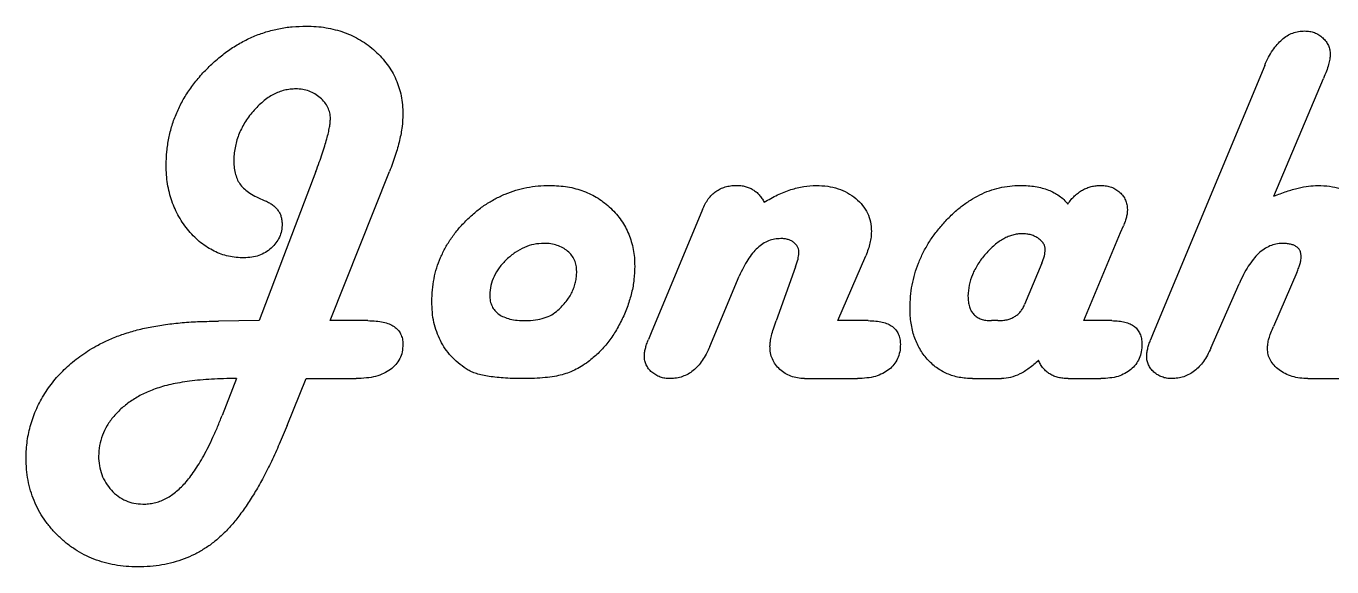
# Model space of a CAD drawing. Header units: millimetres. Extents: x -152 to 152, y -48 to 197.
# Drawn here: x 86.23 to 104.75, y 9.51 to 17.18 of the extents above; entities that cross this region are included whole.
import ezdxf

# ---------------------------------------------------------------- set-up
doc = ezdxf.new("R2010")
doc.units = ezdxf.units.MM

msp = doc.modelspace()

# ---------------------------------------------------------------- linework, layer by layer
at = {"color": 7, "linetype": 'Continuous', "lineweight": 25}
for p, q in [((103.797, 16.628), (102.217, 12.829)), ((103.927, 14.774), (104.63, 16.442)), ((90.341, 15.121), (89.538, 13.007)), ((90.543, 13.007), (91.386, 15.122)), ((95.824, 14.583), (95.097, 12.832)), ((101.752, 14.255), (101.792, 14.35)), ((101.231, 13.007), (101.752, 14.255)), ((97.742, 13.007), (98.139, 13.926)), ((97.145, 13.772), (96.869, 13.004)), ((100.636, 13.82), (100.392, 13.234)), ((95.927, 12.64), (96.346, 13.637)), ((103.034, 12.618), (103.432, 13.527)), ((104.253, 13.69), (103.919, 12.923)), ((89.538, 13.007), (88.962, 12.999)), ((91.08, 13.007), (90.543, 13.007)), ((98.175, 13.007), (97.742, 13.007)), ((100.011, 13.007), (99.92, 13.007)), ((101.629, 13.007), (101.231, 13.007)), ((95.097, 12.832), (95.058, 12.737)), ((102.217, 12.829), (102.178, 12.734)), ((89.217, 12.185), (89.012, 11.661)), ((89.933, 11.52), (90.202, 12.185)), ((90.202, 12.185), (90.911, 12.185)), ((97.269, 12.185), (98.023, 12.185)), ((99.653, 12.185), (100.064, 12.185)), ((101.011, 12.185), (101.474, 12.185)), ((104.41, 12.185), (105.136, 12.185))]:
    msp.add_line(p, q, dxfattribs=at)
for points, knots in [([(88.219, 15.208), (88.221, 15.274), (88.225, 15.403), (88.254, 15.593), (88.299, 15.778), (88.366, 15.954), (88.447, 16.126), (88.552, 16.289), (88.672, 16.447), (88.81, 16.596), (88.961, 16.733), (89.118, 16.856), (89.284, 16.955), (89.455, 17.041), (89.634, 17.104), (89.818, 17.152), (90.009, 17.179), (90.139, 17.183), (90.204, 17.185)], [0, 0, 0, 0, 0.063197, 0.124904, 0.185722, 0.246399, 0.307334, 0.369344, 0.433087, 0.499238, 0.56541, 0.629363, 0.691595, 0.752681, 0.813564, 0.874801, 0.936458, 1, 1, 1, 1]), ([(90.204, 17.185), (90.252, 17.184), (90.347, 17.182), (90.484, 17.165), (90.616, 17.136), (90.743, 17.099), (90.862, 17.048), (90.976, 16.987), (91.084, 16.915), (91.184, 16.831), (91.275, 16.74), (91.356, 16.642), (91.424, 16.539), (91.479, 16.43), (91.522, 16.315), (91.553, 16.195), (91.572, 16.068), (91.574, 15.982), (91.575, 15.938)], [0, 0, 0, 0, 0.06932, 0.136517, 0.201001, 0.264777, 0.327091, 0.389308, 0.451533, 0.514677, 0.57755, 0.638511, 0.69787, 0.756361, 0.815413, 0.875221, 0.936339, 1, 1, 1, 1]), ([(103.797, 16.628), (103.814, 16.667), (103.847, 16.741), (103.906, 16.841), (103.97, 16.925), (104.039, 16.995), (104.113, 17.05), (104.192, 17.089), (104.276, 17.112), (104.334, 17.115), (104.363, 17.116)], [0, 0, 0, 0, 0.1589629, 0.3043863, 0.4368362, 0.5586564, 0.6722584, 0.7818097, 0.8892319, 1, 1, 1, 1]), ([(104.363, 17.116), (104.387, 17.115), (104.434, 17.113), (104.502, 17.094), (104.565, 17.063), (104.62, 17.019), (104.667, 16.969), (104.701, 16.911), (104.723, 16.848), (104.725, 16.804), (104.726, 16.781)], [0, 0, 0, 0, 0.131411, 0.257001, 0.38368, 0.511842, 0.639047, 0.758995, 0.87637, 1, 1, 1, 1]), ([(104.726, 16.781), (104.724, 16.76), (104.721, 16.712), (104.703, 16.633), (104.67, 16.542), (104.644, 16.477), (104.63, 16.442)], [0, 0, 0, 0, 0.182037, 0.407647, 0.678776, 1, 1, 1, 1]), ([(90.059, 16.295), (90.031, 16.293), (89.977, 16.291), (89.895, 16.276), (89.816, 16.251), (89.738, 16.216), (89.663, 16.171), (89.59, 16.114), (89.518, 16.05), (89.45, 15.976), (89.387, 15.896), (89.33, 15.814), (89.285, 15.727), (89.245, 15.64), (89.215, 15.55), (89.194, 15.458), (89.18, 15.364), (89.179, 15.3), (89.178, 15.268)], [0, 0, 0, 0, 0.055656, 0.110688, 0.166582, 0.223413, 0.282295, 0.34404, 0.408913, 0.477814, 0.547657, 0.614675, 0.680185, 0.744121, 0.807987, 0.871673, 0.93502, 1, 1, 1, 1]), ([(90.548, 15.872), (90.547, 15.9), (90.544, 15.955), (90.513, 16.033), (90.468, 16.107), (90.404, 16.171), (90.33, 16.226), (90.246, 16.266), (90.154, 16.291), (90.091, 16.293), (90.059, 16.295)], [0, 0, 0, 0, 0.115813, 0.230333, 0.348632, 0.47559, 0.607247, 0.735049, 0.864952, 1, 1, 1, 1]), ([(91.575, 15.938), (91.573, 15.878), (91.568, 15.753), (91.529, 15.556), (91.469, 15.343), (91.414, 15.198), (91.386, 15.122)], [0, 0, 0, 0, 0.212542, 0.447442, 0.709978, 1, 1, 1, 1]), ([(90.341, 15.121), (90.358, 15.165), (90.389, 15.249), (90.43, 15.37), (90.467, 15.48), (90.496, 15.58), (90.519, 15.668), (90.535, 15.746), (90.546, 15.812), (90.547, 15.853), (90.548, 15.872)], [0, 0, 0, 0, 0.18054, 0.344147, 0.492597, 0.625136, 0.742311, 0.842969, 0.928713, 1, 1, 1, 1]), ([(89.323, 13.897), (89.285, 13.899), (89.211, 13.901), (89.102, 13.919), (88.997, 13.949), (88.898, 13.992), (88.801, 14.045), (88.709, 14.112), (88.621, 14.19), (88.54, 14.28), (88.464, 14.377), (88.398, 14.481), (88.344, 14.59), (88.297, 14.704), (88.262, 14.823), (88.238, 14.947), (88.222, 15.076), (88.22, 15.164), (88.219, 15.208)], [0, 0, 0, 0, 0.05914, 0.116643, 0.173415, 0.230343, 0.288237, 0.347069, 0.408804, 0.472882, 0.53823, 0.602189, 0.666316, 0.730639, 0.795218, 0.861717, 0.929654, 1, 1, 1, 1]), ([(89.178, 15.268), (89.179, 15.235), (89.182, 15.171), (89.2, 15.081), (89.23, 15.001), (89.272, 14.929), (89.334, 14.868), (89.41, 14.811), (89.503, 14.758), (89.573, 14.728), (89.61, 14.713)], [0, 0, 0, 0, 0.131115, 0.251692, 0.361693, 0.467137, 0.576588, 0.700116, 0.841292, 1, 1, 1, 1]), ([(91.986, 13.279), (91.988, 13.333), (91.99, 13.442), (92.015, 13.601), (92.053, 13.755), (92.109, 13.903), (92.178, 14.046), (92.264, 14.182), (92.366, 14.314), (92.481, 14.437), (92.607, 14.551), (92.74, 14.652), (92.88, 14.734), (93.024, 14.805), (93.175, 14.859), (93.332, 14.896), (93.493, 14.921), (93.603, 14.923), (93.659, 14.925)], [0, 0, 0, 0, 0.062987, 0.124928, 0.185572, 0.245691, 0.30657, 0.368298, 0.431636, 0.497398, 0.563211, 0.626955, 0.689303, 0.750551, 0.811688, 0.873432, 0.93578, 1, 1, 1, 1]), ([(93.659, 14.925), (93.702, 14.924), (93.786, 14.921), (93.909, 14.907), (94.027, 14.881), (94.138, 14.845), (94.244, 14.8), (94.344, 14.745), (94.437, 14.677), (94.525, 14.602), (94.604, 14.518), (94.674, 14.43), (94.731, 14.334), (94.781, 14.234), (94.816, 14.127), (94.844, 14.016), (94.86, 13.899), (94.862, 13.819), (94.863, 13.778)], [0, 0, 0, 0, 0.0690133, 0.1355816, 0.1997147, 0.2624107, 0.3236763, 0.3849016, 0.4462884, 0.5086146, 0.5703955, 0.6309729, 0.6907905, 0.7501567, 0.8103046, 0.8712081, 0.9344312, 1, 1, 1, 1]), ([(95.824, 14.583), (95.836, 14.61), (95.86, 14.662), (95.904, 14.733), (95.955, 14.792), (96.012, 14.841), (96.076, 14.879), (96.146, 14.905), (96.222, 14.922), (96.275, 14.924), (96.302, 14.925)], [0, 0, 0, 0, 0.141688, 0.272574, 0.394499, 0.512913, 0.629748, 0.748357, 0.870282, 1, 1, 1, 1]), ([(96.302, 14.925), (96.325, 14.924), (96.368, 14.924), (96.43, 14.911), (96.488, 14.893), (96.54, 14.866), (96.588, 14.833), (96.631, 14.791), (96.668, 14.742), (96.688, 14.705), (96.698, 14.686)], [0, 0, 0, 0, 0.135563, 0.264491, 0.386049, 0.506186, 0.623734, 0.742655, 0.86889, 1, 1, 1, 1]), ([(96.698, 14.686), (96.761, 14.723), (96.882, 14.793), (97.072, 14.867), (97.255, 14.916), (97.377, 14.922), (97.437, 14.925)], [0, 0, 0, 0, 0.2780701, 0.5343938, 0.773003, 1, 1, 1, 1]), ([(97.437, 14.925), (97.491, 14.922), (97.596, 14.918), (97.746, 14.884), (97.882, 14.825), (97.999, 14.744), (98.097, 14.647), (98.168, 14.533), (98.212, 14.407), (98.217, 14.318), (98.219, 14.272)], [0, 0, 0, 0, 0.143396, 0.276691, 0.40395, 0.529755, 0.651514, 0.765616, 0.879877, 1, 1, 1, 1]), ([(98.767, 13.183), (98.769, 13.239), (98.771, 13.349), (98.795, 13.512), (98.832, 13.671), (98.885, 13.825), (98.953, 13.974), (99.034, 14.119), (99.133, 14.259), (99.243, 14.393), (99.364, 14.516), (99.489, 14.626), (99.62, 14.717), (99.753, 14.794), (99.892, 14.852), (100.034, 14.894), (100.18, 14.919), (100.279, 14.923), (100.329, 14.925)], [0, 0, 0, 0, 0.0649, 0.12826, 0.191466, 0.25429, 0.317715, 0.382102, 0.448052, 0.516538, 0.584429, 0.648666, 0.710123, 0.769869, 0.827606, 0.88481, 0.942135, 1, 1, 1, 1]), ([(100.329, 14.925), (100.366, 14.924), (100.438, 14.922), (100.542, 14.911), (100.638, 14.889), (100.728, 14.862), (100.809, 14.824), (100.883, 14.779), (100.949, 14.725), (100.986, 14.683), (101.004, 14.661)], [0, 0, 0, 0, 0.148469, 0.287729, 0.419248, 0.543323, 0.66139, 0.775405, 0.88792, 1, 1, 1, 1]), ([(101.004, 14.661), (101.019, 14.682), (101.049, 14.723), (101.099, 14.777), (101.154, 14.823), (101.211, 14.861), (101.273, 14.888), (101.337, 14.911), (101.406, 14.922), (101.453, 14.924), (101.477, 14.925)], [0, 0, 0, 0, 0.13787, 0.267826, 0.39149, 0.513356, 0.632002, 0.751776, 0.87289, 1, 1, 1, 1]), ([(101.477, 14.925), (101.502, 14.923), (101.552, 14.921), (101.623, 14.903), (101.687, 14.87), (101.743, 14.828), (101.791, 14.777), (101.824, 14.718), (101.846, 14.653), (101.848, 14.608), (101.849, 14.584)], [0, 0, 0, 0, 0.135644, 0.265389, 0.388836, 0.515241, 0.639201, 0.757736, 0.875734, 1, 1, 1, 1]), ([(103.927, 14.774), (103.987, 14.797), (104.1, 14.84), (104.265, 14.888), (104.413, 14.918), (104.508, 14.922), (104.552, 14.925)], [0, 0, 0, 0, 0.298069, 0.563268, 0.795791, 1, 1, 1, 1]), ([(104.552, 14.925), (104.607, 14.923), (104.714, 14.918), (104.866, 14.884), (105.003, 14.827), (105.121, 14.746), (105.22, 14.649), (105.291, 14.536), (105.335, 14.41), (105.34, 14.321), (105.342, 14.275)], [0, 0, 0, 0, 0.145453, 0.279879, 0.406968, 0.532364, 0.652827, 0.766833, 0.880501, 1, 1, 1, 1]), ([(89.61, 14.713), (89.63, 14.704), (89.669, 14.687), (89.72, 14.655), (89.765, 14.618), (89.8, 14.578), (89.83, 14.535), (89.848, 14.486), (89.86, 14.434), (89.862, 14.398), (89.863, 14.38)], [0, 0, 0, 0, 0.1459396, 0.2817271, 0.4095014, 0.528435, 0.6428808, 0.7591474, 0.87728, 1, 1, 1, 1]), ([(101.849, 14.584), (101.849, 14.567), (101.847, 14.531), (101.836, 14.474), (101.818, 14.413), (101.8, 14.372), (101.792, 14.35)], [0, 0, 0, 0, 0.211809, 0.449345, 0.711305, 1, 1, 1, 1]), ([(89.863, 14.38), (89.861, 14.347), (89.858, 14.282), (89.828, 14.189), (89.777, 14.106), (89.71, 14.032), (89.627, 13.973), (89.535, 13.928), (89.431, 13.902), (89.359, 13.899), (89.323, 13.897)], [0, 0, 0, 0, 0.1224729, 0.2406346, 0.3583348, 0.4821264, 0.6082707, 0.7333039, 0.8631241, 1, 1, 1, 1]), ([(98.219, 14.272), (98.218, 14.245), (98.216, 14.19), (98.199, 14.105), (98.175, 14.016), (98.151, 13.957), (98.139, 13.926)], [0, 0, 0, 0, 0.225293, 0.465765, 0.723911, 1, 1, 1, 1]), ([(93.576, 14.103), (93.528, 14.1), (93.433, 14.095), (93.295, 14.05), (93.164, 13.976), (93.045, 13.877), (92.94, 13.764), (92.865, 13.638), (92.817, 13.506), (92.811, 13.415), (92.808, 13.37)], [0, 0, 0, 0, 0.121989, 0.244448, 0.37085, 0.507454, 0.642262, 0.765606, 0.883404, 1, 1, 1, 1]), ([(94.041, 13.705), (94.039, 13.733), (94.036, 13.788), (94.012, 13.867), (93.97, 13.936), (93.913, 13.995), (93.843, 14.043), (93.762, 14.078), (93.672, 14.1), (93.609, 14.102), (93.576, 14.103)], [0, 0, 0, 0, 0.123692, 0.240969, 0.355578, 0.47456, 0.597711, 0.721873, 0.856382, 1, 1, 1, 1]), ([(96.936, 14.171), (96.906, 14.169), (96.847, 14.166), (96.76, 14.141), (96.678, 14.098), (96.602, 14.037), (96.529, 13.962), (96.464, 13.868), (96.4, 13.76), (96.365, 13.679), (96.346, 13.637)], [0, 0, 0, 0, 0.105588, 0.210994, 0.318037, 0.431763, 0.554461, 0.68871, 0.836827, 1, 1, 1, 1]), ([(97.192, 13.967), (97.191, 13.98), (97.19, 14.007), (97.178, 14.047), (97.155, 14.082), (97.122, 14.112), (97.085, 14.14), (97.039, 14.157), (96.99, 14.17), (96.954, 14.171), (96.936, 14.171)], [0, 0, 0, 0, 0.111377, 0.218574, 0.332864, 0.45478, 0.582844, 0.712531, 0.850727, 1, 1, 1, 1]), ([(100.357, 14.24), (100.335, 14.239), (100.29, 14.237), (100.224, 14.223), (100.158, 14.2), (100.093, 14.168), (100.028, 14.128), (99.963, 14.078), (99.901, 14.018), (99.818, 13.931), (99.729, 13.813), (99.649, 13.664), (99.599, 13.511), (99.592, 13.407), (99.589, 13.356)], [0, 0, 0, 0, 0.052309, 0.105644, 0.159961, 0.216069, 0.276577, 0.340232, 0.408142, 0.480813, 0.623943, 0.755386, 0.878942, 1, 1, 1, 1]), ([(100.685, 14.013), (100.683, 14.028), (100.681, 14.057), (100.663, 14.101), (100.63, 14.138), (100.589, 14.173), (100.539, 14.203), (100.483, 14.224), (100.422, 14.238), (100.379, 14.239), (100.357, 14.24)], [0, 0, 0, 0, 0.101323, 0.204401, 0.315545, 0.440469, 0.574244, 0.710477, 0.85052, 1, 1, 1, 1]), ([(104.044, 14.103), (104.014, 14.101), (103.955, 14.098), (103.868, 14.068), (103.785, 14.022), (103.706, 13.959), (103.631, 13.876), (103.56, 13.776), (103.492, 13.658), (103.453, 13.572), (103.432, 13.527)], [0, 0, 0, 0, 0.100346, 0.201575, 0.306071, 0.418273, 0.542615, 0.680551, 0.832056, 1, 1, 1, 1]), ([(104.315, 13.91), (104.314, 13.925), (104.313, 13.954), (104.3, 13.995), (104.278, 14.029), (104.247, 14.057), (104.208, 14.078), (104.161, 14.093), (104.105, 14.101), (104.065, 14.102), (104.044, 14.103)], [0, 0, 0, 0, 0.119563, 0.229795, 0.334343, 0.438622, 0.55533, 0.683485, 0.832583, 1, 1, 1, 1]), ([(97.145, 13.772), (97.158, 13.808), (97.181, 13.871), (97.188, 13.938), (97.192, 13.967)], [0, 0, 0, 0, 0.569242, 1, 1, 1, 1]), ([(100.636, 13.82), (100.65, 13.855), (100.676, 13.917), (100.682, 13.984), (100.685, 14.013)], [0, 0, 0, 0, 0.56228, 1, 1, 1, 1]), ([(104.253, 13.69), (104.262, 13.712), (104.279, 13.755), (104.3, 13.814), (104.311, 13.865), (104.314, 13.896), (104.315, 13.91)], [0, 0, 0, 0, 0.319428, 0.594347, 0.817739, 1, 1, 1, 1]), ([(93.775, 13.155), (93.796, 13.174), (93.837, 13.214), (93.891, 13.278), (93.938, 13.343), (93.976, 13.411), (94.005, 13.482), (94.025, 13.554), (94.039, 13.629), (94.04, 13.679), (94.041, 13.705)], [0, 0, 0, 0, 0.138087, 0.271804, 0.398534, 0.520913, 0.64043, 0.760321, 0.879246, 1, 1, 1, 1]), ([(94.863, 13.778), (94.861, 13.716), (94.857, 13.589), (94.822, 13.401), (94.766, 13.213), (94.688, 13.03), (94.595, 12.855), (94.485, 12.697), (94.363, 12.556), (94.27, 12.477), (94.224, 12.439)], [0, 0, 0, 0, 0.123163, 0.247332, 0.374212, 0.506045, 0.63641, 0.761416, 0.882218, 1, 1, 1, 1]), ([(92.808, 13.37), (92.809, 13.341), (92.811, 13.287), (92.837, 13.211), (92.877, 13.146), (92.936, 13.094), (93.009, 13.055), (93.098, 13.026), (93.202, 13.009), (93.277, 13.008), (93.317, 13.007)], [0, 0, 0, 0, 0.119601, 0.229283, 0.334305, 0.440006, 0.555427, 0.684184, 0.832439, 1, 1, 1, 1]), ([(99.589, 13.356), (99.59, 13.329), (99.592, 13.277), (99.606, 13.205), (99.632, 13.143), (99.67, 13.093), (99.718, 13.054), (99.776, 13.025), (99.845, 13.01), (99.894, 13.008), (99.92, 13.007)], [0, 0, 0, 0, 0.147962, 0.280931, 0.39929, 0.508857, 0.619299, 0.733982, 0.859791, 1, 1, 1, 1]), ([(92.472, 12.322), (92.434, 12.35), (92.357, 12.404), (92.258, 12.501), (92.173, 12.606), (92.106, 12.723), (92.051, 12.848), (92.013, 12.983), (91.99, 13.128), (91.988, 13.228), (91.986, 13.279)], [0, 0, 0, 0, 0.126742, 0.250255, 0.369792, 0.488296, 0.60885, 0.733914, 0.863361, 1, 1, 1, 1]), ([(93.317, 13.007), (93.363, 13.009), (93.453, 13.012), (93.577, 13.04), (93.687, 13.085), (93.746, 13.132), (93.775, 13.155)], [0, 0, 0, 0, 0.285726, 0.54228, 0.777145, 1, 1, 1, 1]), ([(99.653, 12.185), (99.621, 12.186), (99.557, 12.187), (99.464, 12.201), (99.376, 12.221), (99.293, 12.253), (99.215, 12.291), (99.141, 12.339), (99.073, 12.396), (99.009, 12.46), (98.953, 12.532), (98.902, 12.609), (98.861, 12.692), (98.826, 12.78), (98.8, 12.874), (98.78, 12.972), (98.77, 13.076), (98.768, 13.147), (98.767, 13.183)], [0, 0, 0, 0, 0.06493, 0.126827, 0.186993, 0.245644, 0.303664, 0.361399, 0.420633, 0.480616, 0.541512, 0.602803, 0.66433, 0.727075, 0.7916, 0.857725, 0.927236, 1, 1, 1, 1]), ([(100.011, 13.007), (100.034, 13.007), (100.078, 13.008), (100.141, 13.019), (100.198, 13.037), (100.25, 13.062), (100.295, 13.094), (100.334, 13.134), (100.367, 13.181), (100.383, 13.216), (100.392, 13.234)], [0, 0, 0, 0, 0.144708, 0.279865, 0.405577, 0.523759, 0.640334, 0.755322, 0.873741, 1, 1, 1, 1]), ([(87.253, 12.661), (87.307, 12.689), (87.417, 12.745), (87.595, 12.812), (87.787, 12.872), (87.994, 12.917), (88.215, 12.956), (88.451, 12.98), (88.701, 12.997), (88.873, 12.998), (88.962, 12.999)], [0, 0, 0, 0, 0.10283, 0.210479, 0.324381, 0.444787, 0.571885, 0.706496, 0.849121, 1, 1, 1, 1]), ([(91.08, 13.007), (91.119, 13.006), (91.192, 13.004), (91.293, 12.988), (91.38, 12.964), (91.451, 12.926), (91.508, 12.878), (91.547, 12.818), (91.572, 12.747), (91.574, 12.696), (91.575, 12.67)], [0, 0, 0, 0, 0.171846, 0.321761, 0.451793, 0.56806, 0.674141, 0.776353, 0.882936, 1, 1, 1, 1]), ([(96.781, 12.644), (96.782, 12.667), (96.785, 12.717), (96.804, 12.799), (96.83, 12.897), (96.855, 12.966), (96.869, 13.004)], [0, 0, 0, 0, 0.182015, 0.408517, 0.680313, 1, 1, 1, 1]), ([(98.175, 13.007), (98.211, 13.006), (98.278, 13.004), (98.371, 12.988), (98.451, 12.963), (98.517, 12.927), (98.568, 12.877), (98.604, 12.818), (98.626, 12.748), (98.629, 12.697), (98.63, 12.671)], [0, 0, 0, 0, 0.166515, 0.311699, 0.439497, 0.554188, 0.661208, 0.766456, 0.876383, 1, 1, 1, 1]), ([(101.629, 13.007), (101.662, 13.006), (101.725, 13.004), (101.813, 12.99), (101.887, 12.963), (101.95, 12.928), (101.997, 12.879), (102.031, 12.82), (102.052, 12.751), (102.054, 12.701), (102.055, 12.675)], [0, 0, 0, 0, 0.161777, 0.304562, 0.432041, 0.544948, 0.651814, 0.758468, 0.872769, 1, 1, 1, 1]), ([(103.836, 12.612), (103.837, 12.634), (103.839, 12.681), (103.857, 12.754), (103.883, 12.837), (103.906, 12.893), (103.919, 12.923)], [0, 0, 0, 0, 0.201953, 0.434946, 0.697925, 1, 1, 1, 1]), ([(86.233, 11.059), (86.234, 11.1), (86.235, 11.181), (86.249, 11.302), (86.269, 11.42), (86.298, 11.536), (86.335, 11.65), (86.382, 11.761), (86.435, 11.87), (86.497, 11.975), (86.567, 12.078), (86.644, 12.176), (86.729, 12.269), (86.82, 12.357), (86.917, 12.441), (87.023, 12.519), (87.134, 12.594), (87.213, 12.638), (87.253, 12.661)], [0, 0, 0, 0, 0.061665, 0.122028, 0.181849, 0.241506, 0.301327, 0.361635, 0.422029, 0.483517, 0.545645, 0.607829, 0.670805, 0.73447, 0.798698, 0.864185, 0.931068, 1, 1, 1, 1]), ([(91.575, 12.67), (91.574, 12.634), (91.57, 12.564), (91.535, 12.466), (91.478, 12.38), (91.399, 12.309), (91.301, 12.253), (91.186, 12.212), (91.054, 12.19), (90.96, 12.187), (90.911, 12.185)], [0, 0, 0, 0, 0.116196, 0.225161, 0.333547, 0.446476, 0.566653, 0.696847, 0.840178, 1, 1, 1, 1]), ([(95, 12.502), (95.001, 12.519), (95.002, 12.555), (95.015, 12.612), (95.031, 12.674), (95.049, 12.715), (95.058, 12.737)], [0, 0, 0, 0, 0.2110211, 0.4485256, 0.7082914, 1, 1, 1, 1]), ([(95.927, 12.64), (95.911, 12.604), (95.88, 12.535), (95.824, 12.442), (95.763, 12.362), (95.695, 12.298), (95.621, 12.247), (95.541, 12.212), (95.455, 12.189), (95.396, 12.186), (95.366, 12.185)], [0, 0, 0, 0, 0.1535675, 0.293243, 0.4219649, 0.5428794, 0.6569804, 0.7695904, 0.8828502, 1, 1, 1, 1]), ([(97.269, 12.185), (97.235, 12.187), (97.171, 12.19), (97.078, 12.215), (96.994, 12.257), (96.919, 12.313), (96.858, 12.382), (96.813, 12.462), (96.785, 12.55), (96.782, 12.612), (96.781, 12.644)], [0, 0, 0, 0, 0.13365, 0.25973, 0.382673, 0.508387, 0.63217, 0.752049, 0.872056, 1, 1, 1, 1]), ([(98.63, 12.671), (98.629, 12.634), (98.626, 12.565), (98.593, 12.467), (98.542, 12.381), (98.47, 12.309), (98.379, 12.254), (98.274, 12.212), (98.153, 12.19), (98.068, 12.187), (98.023, 12.185)], [0, 0, 0, 0, 0.1236592, 0.2378128, 0.3488692, 0.4626966, 0.5821408, 0.7080526, 0.8472485, 1, 1, 1, 1]), ([(102.055, 12.675), (102.053, 12.639), (102.05, 12.568), (102.021, 12.469), (101.97, 12.384), (101.901, 12.311), (101.815, 12.254), (101.714, 12.212), (101.598, 12.19), (101.517, 12.187), (101.474, 12.185)], [0, 0, 0, 0, 0.127508, 0.244515, 0.357277, 0.471798, 0.59026, 0.714211, 0.850239, 1, 1, 1, 1]), ([(102.123, 12.5), (102.124, 12.517), (102.125, 12.554), (102.137, 12.61), (102.154, 12.671), (102.17, 12.712), (102.178, 12.734)], [0, 0, 0, 0, 0.21713, 0.451338, 0.71319, 1, 1, 1, 1]), ([(103.034, 12.618), (103.018, 12.584), (102.987, 12.518), (102.931, 12.43), (102.87, 12.354), (102.803, 12.292), (102.729, 12.244), (102.65, 12.21), (102.564, 12.188), (102.505, 12.186), (102.475, 12.185)], [0, 0, 0, 0, 0.150621, 0.288604, 0.416888, 0.536571, 0.651669, 0.76624, 0.880325, 1, 1, 1, 1]), ([(104.41, 12.185), (104.371, 12.186), (104.295, 12.189), (104.187, 12.213), (104.087, 12.252), (104, 12.304), (103.928, 12.369), (103.875, 12.443), (103.842, 12.525), (103.838, 12.583), (103.836, 12.612)], [0, 0, 0, 0, 0.147315, 0.286732, 0.418722, 0.548257, 0.670464, 0.782726, 0.889923, 1, 1, 1, 1]), ([(94.224, 12.439), (94.193, 12.416), (94.131, 12.372), (94.034, 12.315), (93.936, 12.272), (93.833, 12.237), (93.718, 12.213), (93.587, 12.197), (93.435, 12.186), (93.328, 12.185), (93.271, 12.185)], [0, 0, 0, 0, 0.115157, 0.22551, 0.332445, 0.436522, 0.548342, 0.680029, 0.830101, 1, 1, 1, 1]), ([(95.366, 12.185), (95.341, 12.186), (95.293, 12.187), (95.224, 12.205), (95.162, 12.235), (95.105, 12.274), (95.059, 12.322), (95.025, 12.377), (95.003, 12.438), (95.001, 12.48), (95, 12.502)], [0, 0, 0, 0, 0.13748, 0.266651, 0.393789, 0.52224, 0.645929, 0.764533, 0.88017, 1, 1, 1, 1]), ([(100.589, 12.444), (100.545, 12.404), (100.464, 12.33), (100.329, 12.25), (100.197, 12.195), (100.108, 12.188), (100.064, 12.185)], [0, 0, 0, 0, 0.293089, 0.552243, 0.783735, 1, 1, 1, 1]), ([(101.011, 12.185), (100.986, 12.186), (100.938, 12.187), (100.87, 12.199), (100.807, 12.22), (100.75, 12.248), (100.7, 12.286), (100.655, 12.33), (100.617, 12.383), (100.598, 12.423), (100.589, 12.444)], [0, 0, 0, 0, 0.14195, 0.271427, 0.394992, 0.515415, 0.631222, 0.748612, 0.870523, 1, 1, 1, 1]), ([(102.475, 12.185), (102.452, 12.186), (102.406, 12.187), (102.34, 12.207), (102.279, 12.234), (102.225, 12.275), (102.18, 12.323), (102.147, 12.377), (102.127, 12.437), (102.124, 12.478), (102.123, 12.5)], [0, 0, 0, 0, 0.135085, 0.262358, 0.388366, 0.518167, 0.643794, 0.762797, 0.878966, 1, 1, 1, 1]), ([(93.271, 12.185), (93.223, 12.185), (93.132, 12.186), (93.002, 12.192), (92.885, 12.203), (92.778, 12.218), (92.684, 12.236), (92.602, 12.26), (92.532, 12.287), (92.491, 12.311), (92.472, 12.322)], [0, 0, 0, 0, 0.173802, 0.332099, 0.476421, 0.607065, 0.72443, 0.827811, 0.919284, 1, 1, 1, 1]), ([(88.063, 12.038), (88.003, 12.015), (87.888, 11.97), (87.73, 11.877), (87.592, 11.772), (87.474, 11.652), (87.379, 11.522), (87.31, 11.383), (87.269, 11.236), (87.263, 11.136), (87.26, 11.086)], [0, 0, 0, 0, 0.1445395, 0.2807779, 0.4107803, 0.5373765, 0.6586841, 0.7737321, 0.8866146, 1, 1, 1, 1]), ([(89.217, 12.185), (89.156, 12.185), (89.037, 12.184), (88.866, 12.176), (88.705, 12.166), (88.555, 12.15), (88.416, 12.128), (88.288, 12.105), (88.171, 12.075), (88.098, 12.05), (88.063, 12.038)], [0, 0, 0, 0, 0.15666, 0.303372, 0.441088, 0.570073, 0.690564, 0.801594, 0.904689, 1, 1, 1, 1]), ([(89.933, 11.52), (89.897, 11.432), (89.827, 11.26), (89.714, 11.015), (89.601, 10.791), (89.488, 10.585), (89.371, 10.401), (89.254, 10.237), (89.137, 10.091), (89.016, 9.967), (88.891, 9.858), (88.759, 9.767), (88.621, 9.688), (88.474, 9.625), (88.32, 9.574), (88.158, 9.539), (87.989, 9.518), (87.874, 9.515), (87.816, 9.514)], [0, 0, 0, 0, 0.091807, 0.177623, 0.258045, 0.332725, 0.402341, 0.466564, 0.526099, 0.580979, 0.632856, 0.684166, 0.73484, 0.785522, 0.837308, 0.889815, 0.943881, 1, 1, 1, 1]), ([(87.887, 10.404), (87.915, 10.405), (87.97, 10.406), (88.051, 10.421), (88.129, 10.444), (88.205, 10.478), (88.28, 10.52), (88.352, 10.572), (88.421, 10.633), (88.489, 10.704), (88.556, 10.785), (88.622, 10.877), (88.688, 10.98), (88.755, 11.093), (88.82, 11.219), (88.885, 11.356), (88.95, 11.504), (88.991, 11.607), (89.012, 11.661)], [0, 0, 0, 0, 0.046136, 0.091681, 0.137302, 0.183658, 0.231083, 0.2804, 0.332129, 0.386293, 0.444518, 0.507955, 0.576335, 0.649814, 0.728765, 0.813607, 0.903888, 1, 1, 1, 1]), ([(87.816, 9.514), (87.76, 9.515), (87.652, 9.517), (87.492, 9.539), (87.34, 9.573), (87.194, 9.622), (87.056, 9.684), (86.924, 9.76), (86.8, 9.85), (86.684, 9.954), (86.579, 10.068), (86.486, 10.189), (86.407, 10.317), (86.344, 10.453), (86.293, 10.594), (86.258, 10.743), (86.238, 10.899), (86.234, 11.005), (86.233, 11.059)], [0, 0, 0, 0, 0.067151, 0.131803, 0.194817, 0.25642, 0.31765, 0.378757, 0.440758, 0.503924, 0.56703, 0.628504, 0.68894, 0.74917, 0.809828, 0.871253, 0.934561, 1, 1, 1, 1]), ([(87.26, 11.086), (87.262, 11.04), (87.267, 10.95), (87.302, 10.822), (87.36, 10.704), (87.439, 10.6), (87.534, 10.513), (87.643, 10.45), (87.762, 10.411), (87.845, 10.407), (87.887, 10.404)], [0, 0, 0, 0, 0.133497, 0.260541, 0.385551, 0.513155, 0.638973, 0.759098, 0.876752, 1, 1, 1, 1])]:
    msp.add_open_spline(points, degree=3, knots=knots, dxfattribs=at)

doc.saveas('drawing.dxf')
